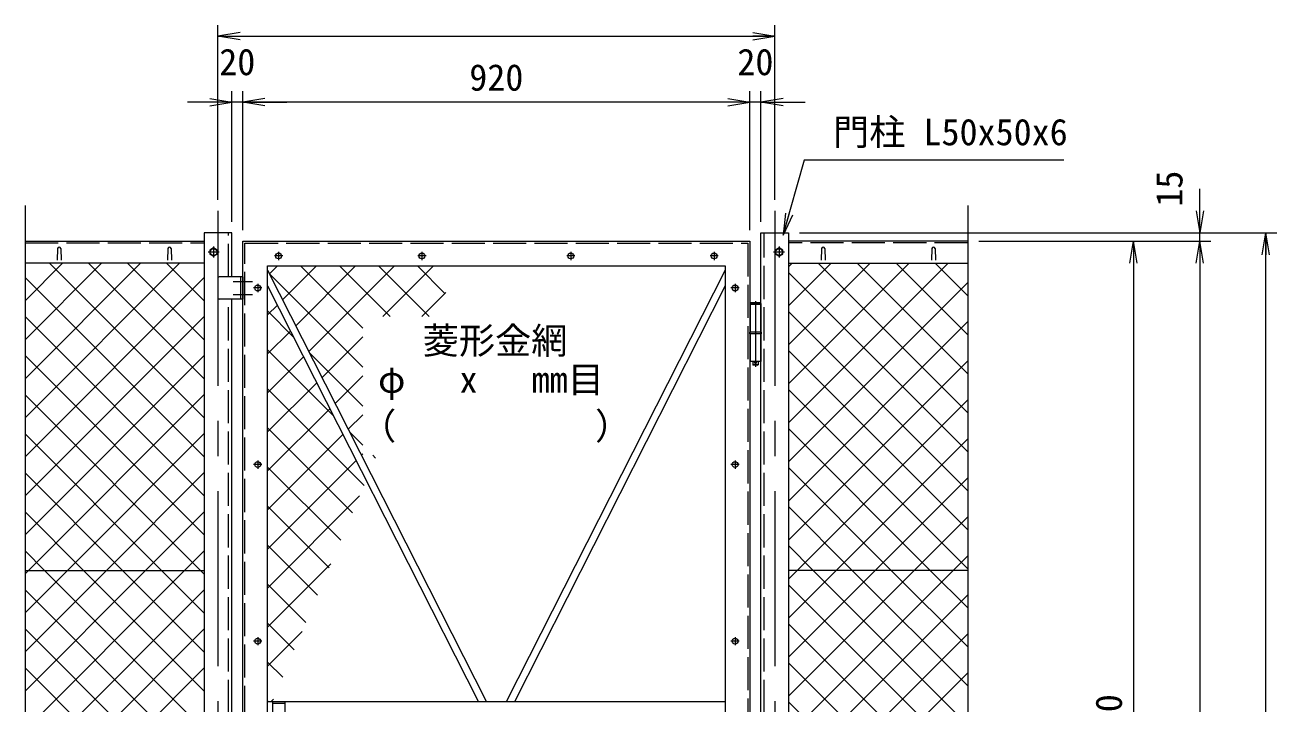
# Model space of a CAD drawing. Units: millimetres at full size. Extents: x -4200 to 4200, y -2970 to 2970.
# Drawn here: x -2962 to -690, y 423 to 1653 of the extents above; entities that cross this region are included whole.
import ezdxf
from ezdxf.enums import TextEntityAlignment as Align

# ---------------------------------------------------------------- set-up
doc = ezdxf.new("R2010")
doc.units = ezdxf.units.MM
doc.header["$LTSCALE"] = 10
doc.linetypes.add('DASHED', pattern=[7.5, 6, -1.5])
doc.linetypes.add('USER1', pattern=[50.8, 31.75, -6.35, 6.35, -6.35])
for name, color, linetype, lineweight in [('0-1_D-STR1', 1, 'Continuous', 18), ('0-2_D-BMK', 2, 'USER1', 13), ('0-3_D-STR3', 3, 'Continuous', 13), ('0-5_D-STR-DIM', 7, 'Continuous', 13), ('0-7_0', 7, 'Continuous', 18), ('0-9_D-STR-TXT', 7, 'Continuous', 13), ('0-A_D-STR2', 7, 'Continuous', 13)]:
    doc.layers.add(name, color=color, linetype=linetype, lineweight=lineweight)
doc.styles.add('ＭＳ ゴシック', font='')
doc.styles.get('ＭＳ ゴシック').set_extended_font_data('MS Gothic')

# ---------------------------------------------------------------- blocks, each defined once
blk = doc.blocks.new('_Open')
at = {"layer": '0-7_0'}
blk.add_line((-10, 1.667), (0, 0), dxfattribs=at)
blk.add_lwpolyline([(-10, -1.667), (0, 0), (-10, 0)], dxfattribs=at)

msp = doc.modelspace()

# ---------------------------------------------------------------- linework, layer by layer
at = {"layer": '0-1_D-STR1'}
for p, q in [((-2636.55, 1276.37), (-2636.55, -793.63)), ((-2586.55, 1276.37), (-2636.55, 1276.37)), ((-2586.55, 1196.37), (-2586.55, 1276.37)), ((-1576.55, 1276.37), (-1576.55, -793.63)), ((-2961.55, 1261.37), (-2636.55, 1261.37)), ((-1251.55, 1261.37), (-1576.55, 1261.37)), ((-2902.55, 1248.24), (-2903.3, 1226.74)), ((-2896.55, 1248.24), (-2895.8, 1226.74)), ((-2702.55, 1248.24), (-2703.3, 1226.74)), ((-2696.55, 1248.24), (-2695.8, 1226.74)), ((-1516.55, 1248.24), (-1517.3, 1226.74)), ((-1510.55, 1248.24), (-1509.8, 1226.74)), ((-1316.55, 1248.24), (-1317.3, 1226.74)), ((-1310.55, 1248.24), (-1309.8, 1226.74)), ((-2636.55, 1221.37), (-2961.55, 1221.37)), ((-2521.55, 1216.37), (-1691.55, 1216.37)), ((-2521.55, -463.63), (-2521.55, 1216.37)), ((-1691.55, 1216.37), (-1691.55, -463.63)), ((-1576.55, 1221.37), (-1251.55, 1221.37)), ((-2586.55, -793.63), (-2586.55, 1156.37)), ((-1691.55, 426.37), (-2521.55, 426.37))]:
    msp.add_line(p, q, dxfattribs=at)
at = {"layer": '0-1_D-STR1', "linetype": 'DASHED'}
for p, q in [((-2592.55, 1196.37), (-2592.55, 1276.37)), ((-1620.55, -793.63), (-1620.55, 1276.37)), ((-2961.55, 1258.37), (-2636.55, 1258.37)), ((-2562.55, -504.63), (-2562.55, 1257.37)), ((-1251.55, 1258.37), (-1576.55, 1258.37)), ((-2592.55, -793.63), (-2592.55, 1156.37))]:
    msp.add_line(p, q, dxfattribs=at)
at = {"layer": '0-1_D-STR1'}
msp.add_lwpolyline([(-1576.55, -793.63), (-1626.55, -793.63), (-1626.55, 1276.37), (-1576.55, 1276.37)], dxfattribs=at)
msp.add_lwpolyline([(-1646.55, 1261.37), (-1646.55, -508.63), (-2566.55, -508.63), (-2566.55, 1261.37)], close=True, dxfattribs=at)
at = {"layer": '0-1_D-STR1', "linetype": 'DASHED'}
msp.add_lwpolyline([(-2562.55, 1257.37), (-1650.55, 1257.37), (-1650.55, -504.63)], dxfattribs=at)
at = {"layer": '0-1_D-STR1'}
for centre in [(-2899.55, 1246.99), (-2699.55, 1246.99), (-1513.55, 1246.99), (-1313.55, 1246.99)]:
    msp.add_arc(centre, 3.25, 22.61986, 157.38014, dxfattribs=at)
at = {"layer": '0-2_D-BMK'}
for p, q in [((-2611.55, 1316.37), (-2611.55, -833.63)), ((-1601.55, 1316.37), (-1601.55, -833.63)), ((-2619.55, 1251.37), (-2619.55, 1231.37)), ((-1593.55, 1251.37), (-1593.55, 1231.37)), ((-2609.55, 1241.37), (-2629.55, 1241.37)), ((-2494.11, 1234.37), (-2508.99, 1234.37)), ((-2501.55, 1241.81), (-2501.55, 1226.93)), ((-2234.11, 1234.37), (-2248.99, 1234.37)), ((-2241.55, 1241.81), (-2241.55, 1226.93)), ((-1964.11, 1234.37), (-1978.99, 1234.37)), ((-1971.55, 1241.81), (-1971.55, 1226.93)), ((-1704.11, 1234.37), (-1718.99, 1234.37)), ((-1711.55, 1241.81), (-1711.55, 1226.93)), ((-1583.55, 1241.37), (-1603.55, 1241.37)), ((-2584.15, 1188.37), (-2548.95, 1188.37)), ((-2539.55, 1183.81), (-2539.55, 1168.93)), ((-1673.55, 1183.81), (-1673.55, 1168.93)), ((-2584.15, 1164.37), (-2548.95, 1164.37)), ((-2532.11, 1176.37), (-2546.99, 1176.37)), ((-1666.11, 1176.37), (-1680.99, 1176.37)), ((-1636.55, 1152.77), (-1636.55, 1033.61)), ((-2539.55, 863.81), (-2539.55, 848.93)), ((-1673.55, 863.81), (-1673.55, 848.93)), ((-2532.11, 856.37), (-2546.99, 856.37)), ((-1666.11, 856.37), (-1680.99, 856.37)), ((-2532.11, 536.37), (-2546.99, 536.37)), ((-2539.55, 543.81), (-2539.55, 528.93)), ((-1666.11, 536.37), (-1680.99, 536.37)), ((-1673.55, 543.81), (-1673.55, 528.93))]:
    msp.add_line(p, q, dxfattribs=at)
at = {"layer": '0-3_D-STR3'}
for p, q in [((-2521.55, 1208.88), (-2124.62, 426.37)), ((-1691.55, 1208.88), (-2088.47, 426.37)), ((-2611.55, 1194.37), (-2611.55, 1158.37)), ((-2566.55, 1196.37), (-2609.55, 1196.37)), ((-2566.55, 1196.37), (-2566.55, 1156.37)), ((-2521.55, 1180.14), (-2139.2, 426.37)), ((-1691.55, 1180.14), (-2073.9, 426.37)), ((-2566.55, 1156.37), (-2609.55, 1156.37)), ((-1626.85, 1146.37), (-1646.25, 1146.37)), ((-1646.25, 1146.37), (-1646.25, 1096.37)), ((-1646.05, 1148.37), (-1645.05, 1149.37)), ((-1646.05, 1148.37), (-1646.05, 1146.37)), ((-1646.05, 1148.37), (-1627.05, 1148.37)), ((-1628.05, 1149.37), (-1645.05, 1149.37)), ((-1628.05, 1149.37), (-1627.05, 1148.37)), ((-1627.05, 1148.37), (-1627.05, 1146.37)), ((-1626.85, 1146.37), (-1626.85, 1096.37)), ((-1626.05, 1096.37), (-1647.05, 1096.37)), ((-1647.05, 1096.37), (-1647.05, 1093.37)), ((-1626.05, 1093.37), (-1647.05, 1093.37)), ((-1646.25, 1093.37), (-1646.25, 1043.37)), ((-1626.85, 1093.37), (-1626.85, 1043.37)), ((-1626.05, 1096.37), (-1626.05, 1093.37)), ((-1626.85, 1043.37), (-1646.25, 1043.37)), ((-1641.55, 1043.37), (-1641.55, 1037.37)), ((-1640.55, 1036.37), (-1641.55, 1037.37)), ((-1632.55, 1036.37), (-1640.55, 1036.37)), ((-1631.55, 1043.37), (-1631.55, 1037.37)), ((-2961.55, 664.62), (-2636.55, 664.62)), ((-1251.55, 664.62), (-1576.55, 664.62)), ((-2512.55, 426.37), (-2512.55, 326.37)), ((-2490.55, 426.37), (-2490.55, 326.37))]:
    msp.add_line(p, q, dxfattribs=at)
at = {"layer": '0-3_D-STR3', "linetype": 'DASHED'}
for p, q in [((-2570.55, 1196.37), (-2570.55, 1156.37)), ((-2490.55, 423.37), (-2512.55, 423.37))]:
    msp.add_line(p, q, dxfattribs=at)
at = {"layer": '0-3_D-STR3'}
for points in [[(-2613.05, 1245.12), (-2619.55, 1248.87), (-2626.05, 1245.12), (-2626.05, 1237.61), (-2619.55, 1233.86), (-2613.05, 1237.61)], [(-1587.05, 1245.12), (-1593.55, 1248.87), (-1600.05, 1245.12), (-1600.05, 1237.61), (-1593.55, 1233.86), (-1587.05, 1237.61)]]:
    msp.add_lwpolyline(points, close=True, dxfattribs=at)
msp.add_lwpolyline([(-1632.55, 1036.37), (-1631.55, 1037.37), (-1641.55, 1037.37)], dxfattribs=at)
for centre, radius in [((-2619.55, 1241.37), 6.25), ((-2501.55, 1234.37), 5.25), ((-2241.55, 1234.37), 5.25), ((-1971.55, 1234.37), 5.25), ((-1711.55, 1234.37), 5.25), ((-1593.55, 1241.37), 6.25), ((-2539.55, 1176.37), 5.25), ((-1673.55, 1176.37), 5.25), ((-1636.55, 1041.37), 2), ((-2539.55, 856.37), 5.25), ((-1673.55, 856.37), 5.25), ((-2539.55, 536.37), 5.25), ((-1673.55, 536.37), 5.25)]:
    msp.add_circle(centre, radius, dxfattribs=at)
for centre, start, end in [((-2609.55, 1194.37), 90, 180), ((-2609.55, 1158.37), 180, 270)]:
    msp.add_arc(centre, 2, start, end, dxfattribs=at)
at = {"layer": '0-5_D-STR-DIM'}
for p, q in [((-2611.55, 1336.37), (-2611.55, 1652.86)), ((-1601.55, 1336.37), (-1601.55, 1652.86)), ((-2611.55, 1632.86), (-1601.55, 1632.86)), ((-2586.55, 1296.37), (-2586.55, 1532.86)), ((-2566.55, 1281.37), (-2566.55, 1532.86)), ((-2566.55, 1281.37), (-2566.55, 1532.86)), ((-1646.55, 1281.37), (-1646.55, 1532.86)), ((-1646.55, 1281.37), (-1646.55, 1532.86)), ((-1626.55, 1296.37), (-1626.55, 1532.86)), ((-2626.55, 1512.86), (-2666.55, 1512.86)), ((-2566.55, 1512.86), (-2586.55, 1512.86)), ((-1646.55, 1512.86), (-2566.55, 1512.86)), ((-2526.55, 1512.86), (-2486.55, 1512.86)), ((-1686.55, 1512.86), (-1726.55, 1512.86)), ((-1626.55, 1512.86), (-1646.55, 1512.86)), ((-1586.55, 1512.86), (-1546.55, 1512.86)), ((-830.5, 1316.37), (-830.5, 1356.37)), ((-2961.55, 1325.82), (-2961.55, 365.59)), ((-1251.55, 1325.82), (-1251.55, 365.59)), ((-1556.55, 1276.37), (-810.5, 1276.37)), ((-1556.55, 1276.37), (-690.5, 1276.37)), ((-830.5, 1261.37), (-830.5, 1276.37)), ((-710.5, -793.63), (-710.5, 1276.37)), ((-1231.55, 1261.37), (-930.5, 1261.37)), ((-1231.55, 1261.37), (-810.5, 1261.37)), ((-1231.55, 1261.37), (-810.5, 1261.37)), ((-950.5, 1261.37), (-950.5, -508.63)), ((-830.5, 1261.37), (-830.5, -538.63)), ((-830.5, 1221.37), (-830.5, 1181.37))]:
    msp.add_line(p, q, dxfattribs=at)
at = {"layer": '0-9_D-STR-TXT'}
msp.add_lwpolyline([(-1076.91, 1408.02), (-1547.88, 1408.02), (-1585.97, 1273.75)], dxfattribs=at)
at = {"layer": '0-A_D-STR2'}
for p, q in [((-2961.55, 1153.13), (-2893.31, 1221.37)), ((-2961.55, 1082.42), (-2822.6, 1221.37)), ((-2961.55, 1011.71), (-2751.89, 1221.37)), ((-2961.55, 941), (-2681.18, 1221.37)), ((-2636.55, 940.9), (-2917.01, 1221.37)), ((-2636.55, 1011.61), (-2846.3, 1221.37)), ((-2636.55, 1082.32), (-2775.59, 1221.37)), ((-2636.55, 1153.03), (-2704.88, 1221.37)), ((-2518, 1201.88), (-2503.51, 1216.37)), ((-2494.2, 1154.96), (-2432.8, 1216.37)), ((-2470.4, 1108.05), (-2362.09, 1216.37)), ((-2349.07, 1103.77), (-2461.67, 1216.37)), ((-2446.6, 1061.14), (-2291.37, 1216.37)), ((-2299.18, 1124.58), (-2390.96, 1216.37)), ((-2228.47, 1124.58), (-2320.25, 1216.37)), ((-2312.45, 1124.58), (-2220.66, 1216.37)), ((-2199.15, 1165.97), (-2249.54, 1216.37)), ((-2178.08, 1215.62), (-2178.83, 1216.37)), ((-1576.55, 1214.63), (-1569.81, 1221.37)), ((-1576.55, 1143.92), (-1499.09, 1221.37)), ((-1576.55, 1073.21), (-1428.38, 1221.37)), ((-1576.55, 1002.49), (-1357.67, 1221.37)), ((-1576.55, 931.78), (-1286.96, 1221.37)), ((-1251.55, 879.4), (-1576.55, 1204.4)), ((-1251.55, 950.12), (-1522.8, 1221.37)), ((-1251.55, 1020.83), (-1452.09, 1221.37)), ((-1251.55, 1091.54), (-1381.38, 1221.37)), ((-1251.55, 1162.25), (-1310.67, 1221.37)), ((-2961.55, 870.29), (-2636.55, 1195.29)), ((-2636.55, 870.19), (-2961.55, 1195.19)), ((-2349.07, 1033.06), (-2518.1, 1202.09)), ((-1576.55, 861.07), (-1251.55, 1186.07)), ((-2241.74, 1124.58), (-2198.26, 1168.06)), ((-2521.55, 1127.62), (-2503.87, 1145.29)), ((-2961.55, 799.58), (-2636.55, 1124.58)), ((-2636.55, 799.48), (-2961.55, 1124.48)), ((-2474.89, 1088.17), (-2521.55, 1134.82)), ((-1251.55, 808.69), (-1576.55, 1133.69)), ((-1576.55, 790.36), (-1251.55, 1115.36)), ((-2521.55, 1056.91), (-2480.07, 1098.38)), ((-2422.81, 1014.22), (-2349.07, 1087.96)), ((-2961.55, 728.87), (-2636.55, 1053.87)), ((-2636.55, 728.77), (-2961.55, 1053.77)), ((-2402.1, 944.67), (-2521.55, 1064.11)), ((-2521.55, 986.2), (-2456.28, 1051.47)), ((-2349.07, 962.35), (-2445.31, 1058.59)), ((-1251.55, 737.98), (-1576.55, 1062.98)), ((-1576.55, 719.65), (-1251.55, 1044.65)), ((-2521.55, 915.49), (-2432.48, 1004.55)), ((-2399.01, 967.31), (-2349.07, 1017.25)), ((-2643.1, 664.62), (-2961.55, 983.06)), ((-2955.08, 664.62), (-2636.55, 983.15)), ((-2346.63, 818.48), (-2521.55, 993.4)), ((-1251.55, 667.27), (-1576.55, 992.27)), ((-2521.55, 844.77), (-2408.68, 957.64)), ((-1560.87, 664.62), (-1251.55, 973.94)), ((-2375.21, 920.4), (-2349.07, 946.54)), ((-2713.81, 664.62), (-2961.55, 912.35)), ((-2884.37, 664.62), (-2636.55, 912.44)), ((-2367.69, 768.84), (-2521.55, 922.69)), ((-2521.55, 774.06), (-2384.89, 910.72)), ((-2349.07, 891.63), (-2372.52, 915.08)), ((-1319.6, 664.62), (-1576.55, 921.56)), ((-1490.16, 664.62), (-1251.55, 903.23)), ((-2521.55, 703.35), (-2361.09, 863.81)), ((-2351.42, 873.48), (-2349.07, 875.83)), ((-2325.56, 868.12), (-2330.64, 873.2)), ((-2784.53, 664.62), (-2961.55, 841.64)), ((-2813.66, 664.62), (-2636.55, 841.73)), ((-2388.76, 719.19), (-2521.55, 851.98)), ((-1390.31, 664.62), (-1576.55, 850.85)), ((-1419.45, 664.62), (-1251.55, 832.52)), ((-2521.55, 632.64), (-2354.67, 799.51)), ((-2409.83, 669.55), (-2521.55, 781.27)), ((-1461.02, 664.62), (-1576.55, 780.14)), ((-2855.24, 664.62), (-2961.55, 770.93)), ((-2742.95, 664.62), (-2636.55, 771.02)), ((-1348.74, 664.62), (-1251.55, 761.81)), ((-2430.9, 619.91), (-2521.55, 710.56)), ((-2925.95, 664.62), (-2961.55, 700.22)), ((-2672.24, 664.62), (-2636.55, 700.31)), ((-1278.03, 664.62), (-1251.55, 691.1)), ((-2961.55, 658.15), (-2955.08, 664.62)), ((-2961.55, 587.44), (-2884.37, 664.62)), ((-2961.55, 516.73), (-2813.66, 664.62)), ((-2961.55, 446.02), (-2742.95, 664.62)), ((-2961.55, 375.31), (-2672.24, 664.62)), ((-2636.55, 375.22), (-2925.95, 664.62)), ((-2636.55, 445.93), (-2855.24, 664.62)), ((-2636.55, 516.64), (-2784.53, 664.62)), ((-2636.55, 587.35), (-2713.81, 664.62)), ((-2636.55, 658.06), (-2643.1, 664.62)), ((-2521.55, 561.93), (-2406.81, 676.67)), ((-1576.55, 648.94), (-1560.87, 664.62)), ((-1576.55, 578.23), (-1490.16, 664.62)), ((-1576.55, 507.52), (-1419.45, 664.62)), ((-1576.55, 436.81), (-1348.74, 664.62)), ((-1576.55, 366.1), (-1278.03, 664.62)), ((-1251.55, 455.14), (-1461.02, 664.62)), ((-1251.55, 525.85), (-1390.31, 664.62)), ((-1251.55, 596.56), (-1319.6, 664.62)), ((-2451.97, 570.27), (-2521.55, 639.85)), ((-1270.77, 332.94), (-1576.55, 638.72)), ((-2961.55, 304.6), (-2636.55, 629.6)), ((-2636.55, 304.51), (-2961.55, 629.51)), ((-1576.55, 295.39), (-1251.55, 620.39)), ((-2473.04, 520.63), (-2521.55, 569.14)), ((-1251.55, 243.01), (-1576.55, 568.01)), ((-2961.55, 233.89), (-2636.55, 558.89)), ((-2636.55, 233.8), (-2961.55, 558.8)), ((-2521.55, 491.22), (-2458.95, 553.82)), ((-1576.55, 224.68), (-1251.55, 549.68)), ((-2961.55, 163.18), (-2636.55, 488.18)), ((-2636.55, 163.08), (-2961.55, 488.08)), ((-2494.1, 470.98), (-2521.55, 498.43)), ((-1251.55, 172.3), (-1576.55, 497.3)), ((-1576.55, 153.97), (-1251.55, 478.97)), ((-2520.2, 426.37), (-2521.55, 427.71)), ((-2515.69, 426.37), (-2511.09, 430.97)), ((-1251.55, 101.59), (-1576.55, 426.59))]:
    msp.add_line(p, q, dxfattribs=at)
msp.add_lwpolyline([(-1251.55, 384.43), (-1531.73, 664.62), (-1576.55, 709.43)], dxfattribs=at)

# ---------------------------------------------------------------- block references
at = {"layer": '0-5_D-STR-DIM', "xscale": 4, "yscale": 4}
for p, rotation in [((-2611.55, 1632.86), 180), ((-2566.55, 1512.86), 180), ((-2566.55, 1512.86), 180), ((-1626.55, 1512.86), 180), ((-830.5, 1276.37), 270), ((-710.5, 1276.37), 90), ((-950.5, 1261.37), 90), ((-830.5, 1261.37), 90), ((-830.5, 1261.37), 90)]:
    msp.add_blockref('_Open', p, dxfattribs=dict(at, rotation=rotation))
for p in [(-1601.55, 1632.86), (-2586.55, 1512.86), (-1646.55, 1512.86), (-1646.55, 1512.86)]:
    msp.add_blockref('_Open', p, dxfattribs=at)
at = {"layer": '0-9_D-STR-TXT', "xscale": 4, "yscale": 4, "rotation": 254.16392}
msp.add_blockref('_Open', (-1586.51, 1271.82), dxfattribs=at)

# ---------------------------------------------------------------- texts
at = {"layer": '0-5_D-STR-DIM', "style": 'ＭＳ ゴシック'}
for s, p in [('20', (-2609.3, 1547.61)), ('20', (-1669.3, 1547.61)), ('920', (-2155.68, 1519.61))]:
    msp.add_text(s, height=48.09, dxfattribs=at).set_placement(p, align=Align.BOTTOM_LEFT)
for s, p in [('15', (-847.44, 1323.66)), ('1770', (-957.25, 309.45))]:
    msp.add_text(s, height=48.09, rotation=90, dxfattribs=at).set_placement(p, align=Align.BOTTOM_LEFT)
at = {"layer": '0-9_D-STR-TXT', "style": 'ＭＳ ゴシック'}
for s, p in [('門柱 L50x50x6', (-1495.69, 1420.6)), ('菱形金網', (-2240, 1042.53)), ('φ   x   mm目', (-2321.21, 972.09)), ('（\u3000\u3000   \u3000\u3000）', (-2353.7, 887.62))]:
    msp.add_text(s, height=48.09, dxfattribs=at).set_placement(p, align=Align.BOTTOM_LEFT)

doc.saveas('drawing.dxf')
